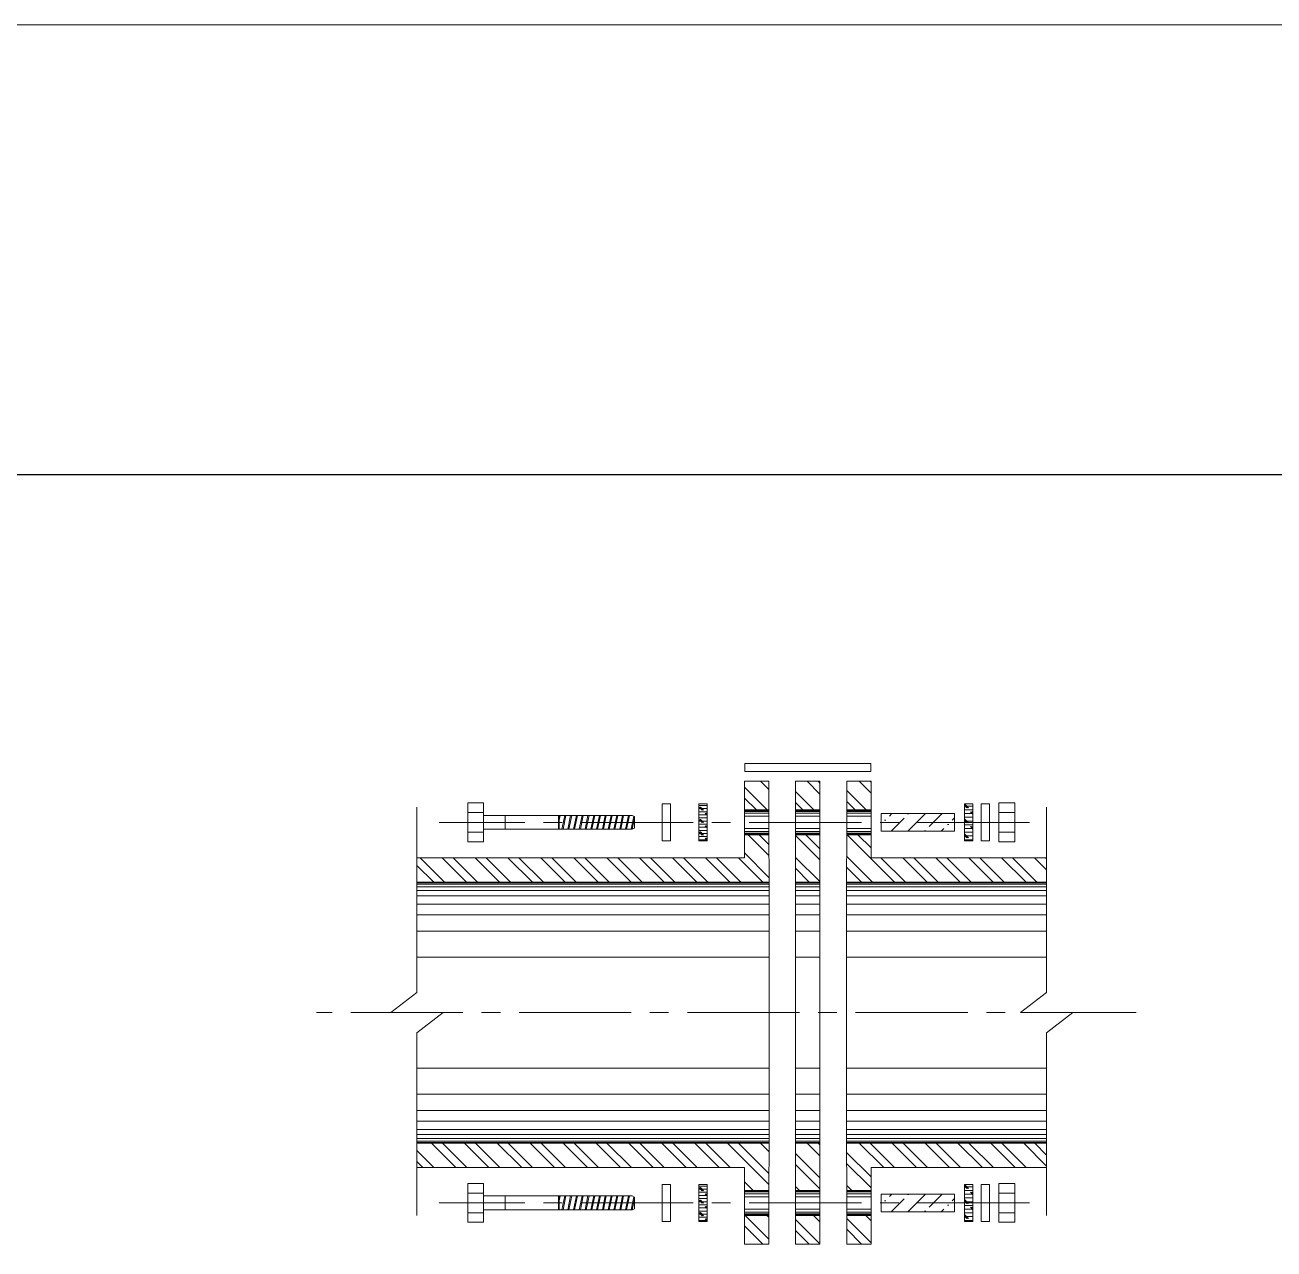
# Model space of a CAD drawing. Header units: inches. Extents: x 0 to 4744, y 0 to 4696.
# Drawn here: x 4063.7 to 4314.3, y 2502.6 to 2748.1 of the extents above; entities that cross this region are included whole.
import ezdxf

# ---------------------------------------------------------------- set-up
doc = ezdxf.new("R2010")
doc.units = ezdxf.units.IN
doc.header["$LTSCALE"] = 0.2
doc.header["$MEASUREMENT"] = 0
doc.linetypes.add('CENTER2', pattern=[1.125, 0.75, -0.125, 0.125, -0.125])
for name, color, linetype, lineweight in [('G-DIMS-JOG', 6, 'Continuous', 20), ('MS-LABL-1', 142, 'Continuous', 13), ('MS-LABL-2', 30, 'Continuous', 25), ('O-MISC', 7, 'Continuous', 15), ('U-PIPE', 4, 'Continuous', 15), ('U-PIPE-FIK', 221, 'Continuous', 20)]:
    doc.layers.add(name, color=color, linetype=linetype, lineweight=lineweight)
pattern_1 = [(135, (3727.8114, 1344.01), (-3.300161, -3.300161), []), (135, (3727.8114, 1346.21), (-3.300161, -3.300161), [])]

msp = doc.modelspace()

# ---------------------------------------------------------------- hatches: boundary and pattern name
at = {"layer": 'O-MISC'}
h = msp.add_hatch(dxfattribs=at)
h.set_pattern_fill('CORK', color=256, scale=5)
h.set_pattern_definition([(0, (3746.7362, 1245.9507), (0, 0.625), []), (135, (3747.0487, 1245.6382), (-1.25, -1.25), [0.8838835, -0.8838835]), (135, (3747.205, 1245.6382), (-1.25, -1.25), [0.8838835, -0.8838835]), (135, (3747.3612, 1245.6382), (-1.25, -1.25), [0.8838835, -0.8838835])])
h.paths.add_polyline_path([(4200.58251, 2591.90241), (4198.90911, 2591.90241), (4198.90911, 2588.19037), (4200.58251, 2588.19037)])
h.paths.add_polyline_path([(4200.58251, 2588.19037), (4198.90911, 2588.19037), (4198.90911, 2584.47834), (4200.58251, 2584.47834)])
h = msp.add_hatch(dxfattribs=at)
h.set_pattern_fill('CORK', color=256, scale=6)
h.set_pattern_definition([(0, (3746.7362, 1245.9507), (0, 0.75), []), (135, (3747.1112, 1245.5757), (-1.5, -1.5), [1.0606602, -1.0606602]), (135, (3747.2987, 1245.5757), (-1.5, -1.5), [1.0606602, -1.0606602]), (135, (3747.4862, 1245.5757), (-1.5, -1.5), [1.0606602, -1.0606602])])
h.paths.add_polyline_path([(4253.84895, 2591.90241), (4252.17555, 2591.90241), (4252.17555, 2588.19037), (4253.84895, 2588.19037)])
h.paths.add_polyline_path([(4253.84895, 2588.19037), (4252.17555, 2588.19037), (4252.17555, 2584.47834), (4253.84895, 2584.47834)])
h = msp.add_hatch(dxfattribs=at)
h.set_pattern_fill('ANSI36', color=256, scale=19)
h.set_pattern_definition([(45, (3746.7362, 1245.9507), (1.259534, 4.618291), [5.9375, -1.1875, 0, -1.1875])])
h.paths.add_polyline_path([(4250.17379, 2589.95995), (4235.4923, 2589.95995), (4235.4923, 2588.19037), (4250.17379, 2588.19037)])
h.paths.add_polyline_path([(4250.17379, 2588.19037), (4235.4923, 2588.19037), (4235.4923, 2586.42079), (4250.17379, 2586.42079)])
h = msp.add_hatch(dxfattribs=at)
h.set_pattern_fill('CORK', color=256, scale=5)
h.set_pattern_definition([(0, (3746.7362, 1169.6064), (0, 0.625), []), (135, (3747.0487, 1169.2939), (-1.25, -1.25), [0.8838835, -0.8838835]), (135, (3747.205, 1169.2939), (-1.25, -1.25), [0.8838835, -0.8838835]), (135, (3747.3612, 1169.2939), (-1.25, -1.25), [0.8838835, -0.8838835])])
h.paths.add_polyline_path([(4200.58251, 2515.55812), (4198.90911, 2515.55812), (4198.90911, 2511.84609), (4200.58251, 2511.84609)])
h.paths.add_polyline_path([(4200.58251, 2511.84609), (4198.90911, 2511.84609), (4198.90911, 2508.13405), (4200.58251, 2508.13405)])
h = msp.add_hatch(dxfattribs=at)
h.set_pattern_fill('CORK', color=256, scale=6)
h.set_pattern_definition([(0, (3746.7362, 1169.6064), (0, 0.75), []), (135, (3747.1112, 1169.2314), (-1.5, -1.5), [1.0606602, -1.0606602]), (135, (3747.2987, 1169.2314), (-1.5, -1.5), [1.0606602, -1.0606602]), (135, (3747.4862, 1169.2314), (-1.5, -1.5), [1.0606602, -1.0606602])])
h.paths.add_polyline_path([(4253.84895, 2515.55812), (4252.17555, 2515.55812), (4252.17555, 2511.84609), (4253.84895, 2511.84609)])
h.paths.add_polyline_path([(4253.84895, 2511.84609), (4252.17555, 2511.84609), (4252.17555, 2508.13405), (4253.84895, 2508.13405)])
h = msp.add_hatch(dxfattribs=at)
h.set_pattern_fill('ANSI36', color=256, scale=19)
h.set_pattern_definition([(45, (3746.7362, 1169.6064), (1.259534, 4.618291), [5.9375, -1.1875, 0, -1.1875])])
h.paths.add_polyline_path([(4250.17379, 2513.61567), (4235.4923, 2513.61567), (4235.4923, 2511.84609), (4250.17379, 2511.84609)])
h.paths.add_polyline_path([(4250.17379, 2511.84609), (4235.4923, 2511.84609), (4235.4923, 2510.07651), (4250.17379, 2510.07651)])
at = {"layer": 'U-PIPE'}
h = msp.add_hatch(dxfattribs=at)
h.set_pattern_fill('ANSI32', color=256, scale=12.445687, angle=90)
h.set_pattern_definition(pattern_1)
h.paths.add_polyline_path([(4268.6527, 2581.0916), (4233.44039, 2581.0916), (4233.44039, 2585.69746), (4228.54657, 2585.69746), (4228.51527, 2576.19777), (4268.6527, 2576.19777)])
h.paths.add_polyline_path([(4212.93572, 2585.69746), (4208.04189, 2585.69746), (4208.04189, 2581.0916), (4142.3613, 2581.0916), (4142.3613, 2576.19777), (4212.96702, 2576.19777)])
h.paths.add_polyline_path([(4212.93572, 2596.44118), (4208.04189, 2596.44118), (4208.04189, 2590.68329), (4212.93572, 2590.68329)])
h.paths.add_polyline_path([(4233.44039, 2596.44118), (4228.54657, 2596.44118), (4228.54657, 2590.68329), (4233.44039, 2590.68329)])
h = msp.add_hatch(dxfattribs=at)
h.set_pattern_fill('ANSI32', color=256, scale=12.445687, angle=90)
h.set_pattern_definition(pattern_1)
h.paths.add_polyline_path([(4268.6527, 2523.83869), (4228.51527, 2523.83869), (4228.54657, 2514.339), (4233.44039, 2514.339), (4233.44039, 2518.94486), (4268.6527, 2518.94486)])
h.paths.add_polyline_path([(4212.96702, 2523.83869), (4142.3613, 2523.83869), (4142.3613, 2518.94486), (4208.04189, 2518.94486), (4208.04189, 2514.339), (4212.93572, 2514.339)])
h.paths.add_polyline_path([(4212.93572, 2509.35317), (4208.04189, 2509.35317), (4208.04189, 2503.59527), (4212.93572, 2503.59527)])
h.paths.add_polyline_path([(4233.44039, 2509.35317), (4228.54657, 2509.35317), (4228.54657, 2503.59527), (4233.44039, 2503.59527)])
at = {"layer": 'U-PIPE-FIK', "lineweight": 9}
h = msp.add_hatch(dxfattribs=at)
h.set_pattern_fill('ANSI32', color=256, scale=12.445687, angle=90)
h.set_pattern_definition([(135, (-211.866, 250.3796), (-3.300161, -3.300161), []), (135, (-211.866, 252.5797), (-3.300161, -3.300161), [])])
h.paths.add_polyline_path([(4223.18806, 2596.44118), (4218.29423, 2596.44118), (4218.29423, 2590.68329), (4223.18806, 2590.68329)])
h.paths.add_polyline_path([(4223.18806, 2585.69746), (4218.29423, 2585.69746), (4218.26293, 2576.19777), (4223.15675, 2576.19777)])
h.paths.add_polyline_path([(4223.15675, 2523.83869), (4218.26293, 2523.83869), (4218.29423, 2514.339), (4223.18806, 2514.339)])
h.paths.add_polyline_path([(4223.18806, 2509.35317), (4218.29423, 2509.35317), (4218.29423, 2503.59527), (4223.18806, 2503.59527)])

# ---------------------------------------------------------------- linework, layer by layer
at = {"layer": 'G-DIMS-JOG'}
for p, q in [((4142.3613, 2554.03514), (4142.3613, 2591.20101)), ((4268.6527, 2554.03514), (4268.6527, 2591.20101)), ((4142.3613, 2554.03514), (4137.12195, 2550.01823)), ((4268.6527, 2554.03514), (4263.41334, 2550.01823)), ((4137.12195, 2550.01823), (4147.60066, 2550.01823)), ((4142.3613, 2546.00132), (4147.60066, 2550.01823)), ((4263.41334, 2550.01823), (4273.89205, 2550.01823)), ((4268.6527, 2546.00132), (4273.89205, 2550.01823)), ((4142.3613, 2546.00132), (4142.3613, 2509.34652)), ((4268.6527, 2546.00132), (4268.6527, 2509.34652))]:
    msp.add_line(p, q, dxfattribs=at)
at = {"layer": 'G-DIMS-JOG', "linetype": 'CENTER2', "ltscale": 150}
for p, q in [((4265.24422, 2588.19037), (4146.83115, 2588.19037)), ((4286.58658, 2550.01823), (4122.23582, 2550.01823)), ((4265.24422, 2511.84609), (4146.83115, 2511.84609))]:
    msp.add_line(p, q, dxfattribs=at)
at = {"layer": 'MS-LABL-1'}
msp.add_lwpolyline([(3879.64546, 2748.11596), (4633.5651, 2748.11596), (4633.5651, 2075.33606), (3879.64546, 2075.33606)], close=True, dxfattribs=at)
at = {"layer": 'MS-LABL-2'}
msp.add_lwpolyline([(3969.7818, 2657.97963), (4543.42877, 2657.97963), (4543.42877, 2165.47239), (3969.7818, 2165.47239)], close=True, dxfattribs=at)
at = {"layer": 'O-MISC'}
for p, q in [((4208.10021, 2599.96949), (4233.38208, 2599.96949)), ((4208.10021, 2599.96949), (4208.10021, 2598.41147)), ((4233.38208, 2598.41147), (4208.10021, 2598.41147)), ((4233.38208, 2599.96949), (4233.38208, 2598.41147)), ((4152.53333, 2592.0731), (4155.72355, 2592.0731)), ((4152.53333, 2592.0731), (4152.53333, 2584.30765)), ((4155.72355, 2584.30765), (4155.72355, 2592.0731)), ((4262.27746, 2592.0731), (4259.08724, 2592.0731)), ((4259.08724, 2584.30765), (4259.08724, 2592.0731)), ((4262.27746, 2592.0731), (4262.27746, 2584.30765)), ((4152.53333, 2590.18355), (4155.72355, 2590.18355)), ((4155.72355, 2589.59358), (4185.54546, 2589.59358)), ((4160.02791, 2589.59358), (4160.02791, 2586.78717)), ((4170.72671, 2589.59358), (4170.72671, 2586.78717)), ((4170.86341, 2589.59358), (4170.86341, 2586.78717)), ((4170.86341, 2588.64802), (4171.05841, 2589.59358)), ((4171.44217, 2586.78717), (4172.02093, 2589.59358)), ((4171.65528, 2586.78717), (4172.23403, 2589.59358)), ((4172.59969, 2586.78717), (4173.17844, 2589.59358)), ((4172.81279, 2586.78717), (4173.39155, 2589.59358)), ((4173.7572, 2586.78717), (4174.33596, 2589.59358)), ((4173.97031, 2586.78717), (4174.54906, 2589.59358)), ((4174.91472, 2586.78717), (4175.49347, 2589.59358)), ((4175.12782, 2586.78717), (4175.70658, 2589.59358)), ((4176.07223, 2586.78717), (4176.65099, 2589.59358)), ((4176.28534, 2586.78717), (4176.86409, 2589.59358)), ((4177.22975, 2586.78717), (4177.8085, 2589.59358)), ((4177.44285, 2586.78717), (4178.02161, 2589.59358)), ((4178.38726, 2586.78717), (4178.96602, 2589.59358)), ((4178.60037, 2586.78717), (4179.17912, 2589.59358)), ((4179.54478, 2586.78717), (4180.12353, 2589.59358)), ((4179.75788, 2586.78717), (4180.33664, 2589.59358)), ((4180.70229, 2586.78717), (4181.28105, 2589.59358)), ((4180.9154, 2586.78717), (4181.49415, 2589.59358)), ((4181.85981, 2586.78717), (4182.43857, 2589.59358)), ((4182.07291, 2586.78717), (4182.65167, 2589.59358)), ((4183.01732, 2586.78717), (4183.59608, 2589.59358)), ((4183.23043, 2586.78717), (4183.80919, 2589.59358)), ((4184.17484, 2586.78717), (4184.7536, 2589.59358)), ((4184.38794, 2586.78717), (4184.9667, 2589.59358)), ((4185.33235, 2586.78717), (4185.873, 2589.4088)), ((4186.00328, 2589.33531), (4185.54546, 2589.59358)), ((4185.54546, 2586.78717), (4186.00328, 2589.00715)), ((4186.00328, 2589.33531), (4186.00328, 2587.04544)), ((4250.17379, 2589.95995), (4235.4923, 2589.95995)), ((4235.4923, 2589.95995), (4235.4923, 2586.42079)), ((4250.17379, 2586.42079), (4250.17379, 2589.95995)), ((4262.27746, 2590.18355), (4259.08724, 2590.18355)), ((4152.53333, 2586.1972), (4155.72355, 2586.1972)), ((4155.72355, 2586.78717), (4185.54546, 2586.78717)), ((4186.00328, 2587.04544), (4185.54546, 2586.78717)), ((4250.17379, 2586.42079), (4235.4923, 2586.42079)), ((4262.27746, 2586.1972), (4259.08724, 2586.1972)), ((4152.53333, 2584.30765), (4155.72355, 2584.30765)), ((4262.27746, 2584.30765), (4259.08724, 2584.30765)), ((4152.53333, 2515.72881), (4155.72355, 2515.72881)), ((4152.53333, 2515.72881), (4152.53333, 2507.96336)), ((4155.72355, 2507.96336), (4155.72355, 2515.72881)), ((4262.27746, 2515.72881), (4259.08724, 2515.72881)), ((4259.08724, 2507.96336), (4259.08724, 2515.72881)), ((4262.27746, 2515.72881), (4262.27746, 2507.96336)), ((4152.53333, 2513.83926), (4155.72355, 2513.83926)), ((4155.72355, 2513.24929), (4185.54546, 2513.24929)), ((4160.02791, 2513.24929), (4160.02791, 2510.44288)), ((4170.72671, 2513.24929), (4170.72671, 2510.44288)), ((4170.86341, 2513.24929), (4170.86341, 2510.44288)), ((4170.86341, 2512.30374), (4171.05841, 2513.24929)), ((4171.44217, 2510.44288), (4172.02093, 2513.24929)), ((4171.65528, 2510.44288), (4172.23403, 2513.24929)), ((4172.59969, 2510.44288), (4173.17844, 2513.24929)), ((4172.81279, 2510.44288), (4173.39155, 2513.24929)), ((4173.7572, 2510.44288), (4174.33596, 2513.24929)), ((4173.97031, 2510.44288), (4174.54906, 2513.24929)), ((4174.91472, 2510.44288), (4175.49347, 2513.24929)), ((4175.12782, 2510.44288), (4175.70658, 2513.24929)), ((4176.07223, 2510.44288), (4176.65099, 2513.24929)), ((4176.28534, 2510.44288), (4176.86409, 2513.24929)), ((4177.22975, 2510.44288), (4177.8085, 2513.24929)), ((4177.44285, 2510.44288), (4178.02161, 2513.24929)), ((4178.38726, 2510.44288), (4178.96602, 2513.24929)), ((4178.60037, 2510.44288), (4179.17912, 2513.24929)), ((4179.54478, 2510.44288), (4180.12353, 2513.24929)), ((4179.75788, 2510.44288), (4180.33664, 2513.24929)), ((4180.70229, 2510.44288), (4181.28105, 2513.24929)), ((4180.9154, 2510.44288), (4181.49415, 2513.24929)), ((4181.85981, 2510.44288), (4182.43857, 2513.24929)), ((4182.07291, 2510.44288), (4182.65167, 2513.24929)), ((4183.01732, 2510.44288), (4183.59608, 2513.24929)), ((4183.23043, 2510.44288), (4183.80919, 2513.24929)), ((4184.17484, 2510.44288), (4184.7536, 2513.24929)), ((4184.38794, 2510.44288), (4184.9667, 2513.24929)), ((4185.33235, 2510.44288), (4185.873, 2513.06451)), ((4186.00328, 2512.99102), (4185.54546, 2513.24929)), ((4185.54546, 2510.44288), (4186.00328, 2512.66286)), ((4186.00328, 2512.99102), (4186.00328, 2510.70115)), ((4250.17379, 2513.61567), (4235.4923, 2513.61567)), ((4235.4923, 2513.61567), (4235.4923, 2510.07651)), ((4250.17379, 2510.07651), (4250.17379, 2513.61567)), ((4262.27746, 2513.83926), (4259.08724, 2513.83926)), ((4155.72355, 2510.44288), (4185.54546, 2510.44288)), ((4186.00328, 2510.70115), (4185.54546, 2510.44288)), ((4152.53333, 2509.85291), (4155.72355, 2509.85291)), ((4152.53333, 2507.96336), (4155.72355, 2507.96336)), ((4250.17379, 2510.07651), (4235.4923, 2510.07651)), ((4262.27746, 2509.85291), (4259.08724, 2509.85291)), ((4262.27746, 2507.96336), (4259.08724, 2507.96336))]:
    msp.add_line(p, q, dxfattribs=at)
for points in [[(4193.19554, 2591.90241), (4191.52214, 2591.90241), (4191.52214, 2584.47834), (4193.19554, 2584.47834)], [(4200.58251, 2591.90241), (4198.90911, 2591.90241), (4198.90911, 2584.47834), (4200.58251, 2584.47834)], [(4252.17555, 2591.90241), (4253.84895, 2591.90241), (4253.84895, 2584.47834), (4252.17555, 2584.47834)], [(4255.48805, 2591.90241), (4257.16145, 2591.90241), (4257.16145, 2584.47834), (4255.48805, 2584.47834)], [(4193.19554, 2515.55812), (4191.52214, 2515.55812), (4191.52214, 2508.13405), (4193.19554, 2508.13405)], [(4200.58251, 2515.55812), (4198.90911, 2515.55812), (4198.90911, 2508.13405), (4200.58251, 2508.13405)], [(4252.17555, 2515.55812), (4253.84895, 2515.55812), (4253.84895, 2508.13405), (4252.17555, 2508.13405)], [(4255.48805, 2515.55812), (4257.16145, 2515.55812), (4257.16145, 2508.13405), (4255.48805, 2508.13405)]]:
    msp.add_lwpolyline(points, close=True, dxfattribs=at)
at = {"layer": 'U-PIPE'}
for p, q in [((4208.04189, 2596.44118), (4208.04189, 2581.0916)), ((4212.93572, 2596.44118), (4212.93572, 2585.69746)), ((4228.54657, 2585.69746), (4228.54657, 2596.44118)), ((4233.44039, 2596.44118), (4233.44039, 2581.0916)), ((4212.93572, 2585.69746), (4208.04189, 2585.69746)), ((4212.93572, 2585.69746), (4212.96702, 2576.19777)), ((4228.54657, 2585.69746), (4228.51527, 2576.19777)), ((4228.54657, 2585.69746), (4233.44039, 2585.69746)), ((4208.04189, 2581.0916), (4142.3613, 2581.0916)), ((4142.3613, 2581.0916), (4142.3613, 2576.19777)), ((4233.44039, 2581.0916), (4268.6527, 2581.0916)), ((4268.6527, 2581.0916), (4268.6527, 2576.19777)), ((4212.96702, 2576.19777), (4142.3613, 2576.19777)), ((4212.96702, 2575.81438), (4142.3613, 2575.81438)), ((4212.96702, 2576.19777), (4212.96702, 2523.83869)), ((4228.51527, 2576.19777), (4268.6527, 2576.19777)), ((4228.51527, 2576.19777), (4228.51527, 2523.83869)), ((4228.51527, 2575.81438), (4268.6527, 2575.81438)), ((4212.96702, 2523.83869), (4142.3613, 2523.83869)), ((4142.3613, 2518.94486), (4142.3613, 2523.83869)), ((4212.93572, 2514.339), (4212.96702, 2523.83869)), ((4228.51527, 2524.22208), (4268.6527, 2524.22208)), ((4228.54657, 2514.339), (4228.51527, 2523.83869)), ((4228.51527, 2523.83869), (4268.6527, 2523.83869)), ((4268.6527, 2518.94486), (4268.6527, 2523.83869)), ((4208.04189, 2518.94486), (4142.3613, 2518.94486)), ((4233.44039, 2518.94486), (4268.6527, 2518.94486)), ((4212.93572, 2514.339), (4208.04189, 2514.339)), ((4228.54657, 2514.339), (4233.44039, 2514.339))]:
    msp.add_line(p, q, dxfattribs=at)
at = {"layer": 'U-PIPE', "lineweight": 9}
for p, q in [((4208.04189, 2590.65275), (4212.93572, 2590.65275)), ((4208.04189, 2590.54919), (4212.93572, 2590.54919)), ((4208.04189, 2590.39385), (4212.93572, 2590.39385)), ((4228.54657, 2590.65275), (4233.44039, 2590.65275)), ((4228.54657, 2590.54919), (4233.44039, 2590.54919)), ((4228.54657, 2590.39385), (4233.44039, 2590.39385)), ((4208.04189, 2590.03763), (4212.93572, 2590.03763)), ((4208.04189, 2589.42518), (4212.93572, 2589.42518)), ((4228.54657, 2590.03763), (4233.44039, 2590.03763)), ((4228.54657, 2589.42518), (4233.44039, 2589.42518)), ((4208.04189, 2586.95557), (4212.93572, 2586.95557)), ((4208.04189, 2586.34311), (4212.93572, 2586.34311)), ((4208.04189, 2585.9869), (4212.93572, 2585.9869)), ((4208.04189, 2585.83156), (4212.93572, 2585.83156)), ((4208.04189, 2585.728), (4212.93572, 2585.728)), ((4228.54657, 2586.95557), (4233.44039, 2586.95557)), ((4228.54657, 2586.34311), (4233.44039, 2586.34311)), ((4228.54657, 2585.9869), (4233.44039, 2585.9869)), ((4228.54657, 2585.83156), (4233.44039, 2585.83156)), ((4228.54657, 2585.728), (4233.44039, 2585.728)), ((4212.96702, 2576.07989), (4142.3613, 2576.07989)), ((4228.51527, 2576.07989), (4268.6527, 2576.07989)), ((4212.96702, 2575.28336), (4142.3613, 2575.28336)), ((4212.96702, 2574.48683), (4142.3613, 2574.48684)), ((4212.96702, 2573.4248), (4142.3613, 2573.4248)), ((4228.51527, 2575.28336), (4268.6527, 2575.28336)), ((4228.51527, 2574.48683), (4268.6527, 2574.48683)), ((4228.51527, 2573.4248), (4268.6527, 2573.4248)), ((4212.96702, 2571.76537), (4142.3613, 2571.76537)), ((4228.51527, 2571.76537), (4268.6527, 2571.76537)), ((4212.96702, 2569.64129), (4142.3613, 2569.64129)), ((4228.51527, 2569.64129), (4268.6527, 2569.64129)), ((4212.96702, 2566.38881), (4142.3613, 2566.38881)), ((4228.51527, 2566.38881), (4268.6527, 2566.38881)), ((4212.96702, 2561.145), (4142.3613, 2561.145)), ((4228.51527, 2561.145), (4268.6527, 2561.145)), ((4212.96702, 2538.89146), (4142.3613, 2538.89146)), ((4228.51527, 2538.89146), (4268.6527, 2538.89146)), ((4212.96702, 2533.64765), (4142.3613, 2533.64765)), ((4228.51527, 2533.64765), (4268.6527, 2533.64765)), ((4212.96702, 2530.39517), (4142.3613, 2530.39516)), ((4228.51527, 2530.39517), (4268.6527, 2530.39516)), ((4212.96702, 2528.27109), (4142.3613, 2528.27109)), ((4228.51527, 2528.27109), (4268.6527, 2528.27109)), ((4212.96702, 2526.61166), (4142.3613, 2526.61166)), ((4212.96702, 2525.54962), (4142.3613, 2525.54962)), ((4228.51527, 2526.61166), (4268.6527, 2526.61166)), ((4228.51527, 2525.54962), (4268.6527, 2525.54962)), ((4212.96702, 2524.7531), (4142.3613, 2524.7531)), ((4212.96702, 2523.95657), (4142.3613, 2523.95657)), ((4228.51527, 2524.7531), (4268.6527, 2524.7531)), ((4228.51527, 2523.95657), (4268.6527, 2523.95657)), ((4208.04189, 2514.30846), (4212.93572, 2514.30846)), ((4208.04189, 2514.2049), (4212.93572, 2514.2049)), ((4208.04189, 2514.04956), (4212.93572, 2514.04956)), ((4208.04189, 2513.69334), (4212.93572, 2513.69334)), ((4208.04189, 2513.08089), (4212.93572, 2513.08089)), ((4228.54657, 2514.30846), (4233.44039, 2514.30846)), ((4228.54657, 2514.2049), (4233.44039, 2514.2049)), ((4228.54657, 2514.04956), (4233.44039, 2514.04956)), ((4228.54657, 2513.69334), (4233.44039, 2513.69334)), ((4228.54657, 2513.08089), (4233.44039, 2513.08089)), ((4208.04189, 2510.61128), (4212.93572, 2510.61128)), ((4228.54657, 2510.61128), (4233.44039, 2510.61128)), ((4208.04189, 2509.99883), (4212.93572, 2509.99883)), ((4208.04189, 2509.64261), (4212.93572, 2509.64261)), ((4208.04189, 2509.48727), (4212.93572, 2509.48727)), ((4208.04189, 2509.38371), (4212.93572, 2509.38371)), ((4228.54657, 2509.99883), (4233.44039, 2509.99883)), ((4228.54657, 2509.64261), (4233.44039, 2509.64261)), ((4228.54657, 2509.48727), (4233.44039, 2509.48727)), ((4228.54657, 2509.38371), (4233.44039, 2509.38371))]:
    msp.add_line(p, q, dxfattribs=at)
at = {"layer": 'U-PIPE', "lineweight": 13}
msp.add_line((4212.96702, 2524.22208), (4142.3613, 2524.22208), dxfattribs=at)
at = {"layer": 'U-PIPE'}
for points in [[(4212.93572, 2596.44118), (4208.04189, 2596.44118)], [(4233.44039, 2596.44118), (4228.54657, 2596.44118)], [(4208.04189, 2590.68329), (4212.93572, 2590.68329)], [(4228.54657, 2590.68329), (4233.44039, 2590.68329)], [(4212.93572, 2514.339), (4212.93572, 2503.59527), (4208.04189, 2503.59527), (4208.04189, 2518.94486)], [(4233.44039, 2518.94486), (4233.44039, 2503.59527), (4228.54657, 2503.59527), (4228.54657, 2514.339)], [(4208.04189, 2509.35317), (4212.93572, 2509.35317)], [(4228.54657, 2509.35317), (4233.44039, 2509.35317)]]:
    msp.add_lwpolyline(points, dxfattribs=at)
at = {"layer": 'U-PIPE-FIK'}
for p, q in [((4218.29423, 2585.69746), (4218.29423, 2596.44118)), ((4223.18806, 2596.44118), (4223.18806, 2585.69746)), ((4218.29423, 2585.69746), (4218.26293, 2576.19777)), ((4218.29423, 2585.69746), (4223.18806, 2585.69746)), ((4223.18806, 2585.69746), (4223.15675, 2576.19777)), ((4218.26293, 2576.19777), (4223.15675, 2576.19777)), ((4218.26293, 2523.83869), (4218.26293, 2576.19777)), ((4218.26293, 2575.81438), (4223.15675, 2575.81438)), ((4223.15675, 2523.83869), (4223.15675, 2576.19777)), ((4218.29423, 2514.339), (4218.26293, 2523.83869)), ((4218.26293, 2523.83869), (4223.15675, 2523.83869)), ((4223.18806, 2514.339), (4223.15675, 2523.83869)), ((4218.29423, 2514.339), (4223.18806, 2514.339))]:
    msp.add_line(p, q, dxfattribs=at)
at = {"layer": 'U-PIPE-FIK', "lineweight": 9}
for p, q in [((4218.29423, 2590.65275), (4223.18806, 2590.65275)), ((4218.29423, 2590.54919), (4223.18806, 2590.54919)), ((4218.29423, 2590.39385), (4223.18806, 2590.39385)), ((4218.29423, 2590.03763), (4223.18806, 2590.03763)), ((4218.29423, 2589.42518), (4223.18806, 2589.42518)), ((4218.29423, 2586.95557), (4223.18806, 2586.95557)), ((4218.29423, 2586.34311), (4223.18806, 2586.34311)), ((4218.29423, 2585.9869), (4223.18806, 2585.9869)), ((4218.29423, 2585.83156), (4223.18806, 2585.83156)), ((4218.29423, 2585.728), (4223.18806, 2585.728)), ((4218.26293, 2576.07989), (4223.15675, 2576.07989)), ((4218.26293, 2575.28336), (4223.15675, 2575.28336)), ((4218.26293, 2574.48683), (4223.15675, 2574.48683)), ((4218.26293, 2573.4248), (4223.15675, 2573.4248)), ((4218.26293, 2571.76537), (4223.15675, 2571.76537)), ((4218.26293, 2569.64129), (4223.15675, 2569.64129)), ((4218.26293, 2566.38881), (4223.15675, 2566.38881)), ((4218.26293, 2561.145), (4223.15675, 2561.145)), ((4218.26293, 2538.89146), (4223.15675, 2538.89146)), ((4218.26293, 2533.64765), (4223.15675, 2533.64765)), ((4218.26293, 2530.39517), (4223.15675, 2530.39517)), ((4218.26293, 2528.27109), (4223.15675, 2528.27109)), ((4218.26293, 2526.61166), (4223.15675, 2526.61166)), ((4218.26293, 2525.54962), (4223.15675, 2525.54962)), ((4218.26293, 2524.7531), (4223.15675, 2524.7531)), ((4218.26293, 2523.95657), (4223.15675, 2523.95657)), ((4218.29423, 2514.30846), (4223.18806, 2514.30846)), ((4218.29423, 2514.2049), (4223.18806, 2514.2049)), ((4218.29423, 2514.04956), (4223.18806, 2514.04956)), ((4218.29423, 2513.69334), (4223.18806, 2513.69334)), ((4218.29423, 2513.08089), (4223.18806, 2513.08089)), ((4218.29423, 2510.61128), (4223.18806, 2510.61128)), ((4218.29423, 2509.99883), (4223.18806, 2509.99883)), ((4218.29423, 2509.64261), (4223.18806, 2509.64261)), ((4218.29423, 2509.48727), (4223.18806, 2509.48727)), ((4218.29423, 2509.38371), (4223.18806, 2509.38371))]:
    msp.add_line(p, q, dxfattribs=at)
at = {"layer": 'U-PIPE-FIK', "lineweight": 13}
msp.add_line((4218.26293, 2524.22208), (4223.15675, 2524.22208), dxfattribs=at)
at = {"layer": 'U-PIPE-FIK'}
for points in [[(4223.18806, 2596.44118), (4218.29423, 2596.44118)], [(4218.29423, 2590.68329), (4223.18806, 2590.68329)], [(4223.18806, 2514.339), (4223.18806, 2503.59527), (4218.29423, 2503.59527), (4218.29423, 2514.339)], [(4218.29423, 2509.35317), (4223.18806, 2509.35317)]]:
    msp.add_lwpolyline(points, dxfattribs=at)

doc.saveas('drawing.dxf')
